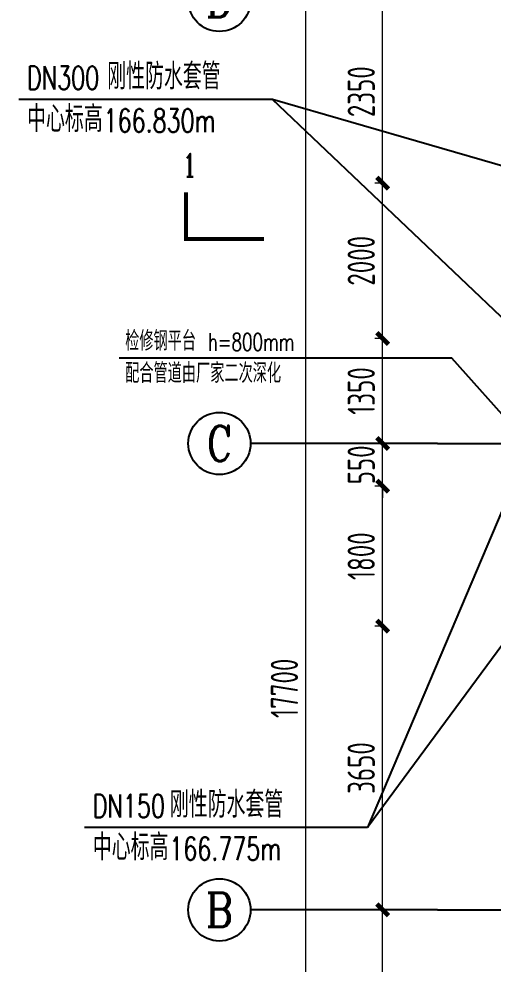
# Model space of a CAD drawing. Header units: millimetres. Extents: x 1742399 to 4898386, y 2481636 to 5226310.
# Drawn here: x 2042963 to 2049060, y 2667750 to 2679909 of the extents above; entities that cross this region are included whole.
import ezdxf
from ezdxf.enums import TextEntityAlignment as Align

# ---------------------------------------------------------------- set-up
doc = ezdxf.new("R2010")
doc.units = ezdxf.units.MM
doc.header["$LTSCALE"] = 1000
doc.linetypes.add('DOTE', pattern=[2.42, 2, -0.2, 0.02, -0.2])
for name, color, linetype in [('AXIS', 3, 'Continuous'), ('AXIS_TEXT', 7, 'Continuous'), ('DIM_SYMB', 3, 'Continuous'), ('DOTE', 1, 'DOTE'), ('YHJ_引出、索引', 3, 'Continuous')]:
    doc.layers.add(name, color=color, linetype=linetype)
doc.styles.add('_TCH_AXIS', font='COMPLEX', dxfattribs={"bigfont": 'GBCBIG'})
doc.styles.add('_TCH_DIM', font='SIMPLEX', dxfattribs={"bigfont": 'GBCBIG'})
doc.styles.add('_TCH_LABEL', font='COMPLEX', dxfattribs={"bigfont": 'GBCBIG'})
doc.styles.add('COMPLEX', font='COMPLEX')
doc.styles.add('TSSD_REIN_T3', font='tssdeng.shx', dxfattribs={"width": 0.7, "bigfont": 'hztxt.shx'})
doc.dimstyles.new('_TCH_ARCH&&100', dxfattribs={"dimtxt": 350, "dimasz": 150, "dimexe": 100, "dimexo": 200, "dimgap": 100, "dimtad": 1, "dimdec": 0, "dimzin": 0, "dimdsep": 46, "dimtxsty": 'TSSD_REIN_T3', "dimblk": 'ARCHTICK', "dimcen": 0.09, "dimclrt": 7, "dimazin": 2, "dimtfac": 1, "dimtdec": 0, "dimtix": 1, "dimtmove": 2, "dimatfit": 3, "dimfxl": 1, "dimfxlon": 1, "dimtolj": 1, "dimtzin": 0, "dimlwd": 18, "dimlwe": 18, "dimarcsym": 0})

# ---------------------------------------------------------------- blocks, each defined once
blk = doc.blocks.new('_ArchTick')
at = {"color": 0, "linetype": 'ByBlock', "const_width": 0.4}
blk.add_lwpolyline([(-0.5, -0.5), (0.5, 0.5)], dxfattribs=at)
blk = doc.blocks.new('*D458')
at = {"layer": 'AXIS', "color": 0, "lineweight": 18, "transparency": 16777216}
for p, q in [((2046653, 2680147), (2046552, 2680147)), ((2046652, 2662447), (2046652, 2680147)), ((2046653, 2662447), (2046552, 2662447))]:
    blk.add_line(p, q, dxfattribs=at)
at = {"layer": 'Defpoints', "color": 0, "transparency": 16777216}
for p in [(2046652, 2680147), (2048345, 2680147), (2048345, 2662447)]:
    blk.add_point(p, dxfattribs=at)
at = {"layer": 'AXIS', "color": 0, "lineweight": 18, "transparency": 16777216, "xscale": 150, "yscale": 150, "zscale": 150}
for p, rotation in [((2046652, 2680147), 90), ((2046652, 2662447), 270)]:
    blk.add_blockref('_ArchTick', p, dxfattribs=dict(at, rotation=rotation))
at = {"layer": 'AXIS', "color": 7, "transparency": 16777216, "insert": (2046377, 2671297), "char_height": 350, "attachment_point": 5, "rotation": 90, "style": 'TSSD_REIN_T3'}
blk.add_mtext('\\A1;17700', dxfattribs=at)
blk = doc.blocks.new('*D459')
at = {"layer": 'AXIS', "color": 0, "lineweight": 18, "transparency": 16777216}
for p, q in [((2047641, 2668447), (2047540, 2668447)), ((2047640, 2662447), (2047640, 2668447)), ((2047641, 2662447), (2047540, 2662447))]:
    blk.add_line(p, q, dxfattribs=at)
at = {"layer": 'Defpoints', "color": 0, "transparency": 16777216}
for p in [(2047640, 2668447), (2048345, 2668447), (2048345, 2662447)]:
    blk.add_point(p, dxfattribs=at)
at = {"layer": 'AXIS', "color": 0, "lineweight": 18, "transparency": 16777216, "xscale": 150, "yscale": 150, "zscale": 150}
for p, rotation in [((2047640, 2668447), 90), ((2047640, 2662447), 270)]:
    blk.add_blockref('_ArchTick', p, dxfattribs=dict(at, rotation=rotation))
at = {"layer": 'AXIS', "color": 7, "transparency": 16777216, "insert": (2047365, 2665447), "char_height": 350, "attachment_point": 5, "rotation": 90, "style": 'TSSD_REIN_T3'}
blk.add_mtext('\\A1;6000', dxfattribs=at)
blk = doc.blocks.new('*D460')
at = {"layer": 'AXIS', "color": 0, "lineweight": 18, "transparency": 16777216}
for p, q in [((2047641, 2672097), (2047540, 2672097)), ((2047640, 2668447), (2047640, 2672097)), ((2047641, 2668447), (2047540, 2668447))]:
    blk.add_line(p, q, dxfattribs=at)
at = {"layer": 'Defpoints', "color": 0, "transparency": 16777216}
for p in [(2047640, 2672097), (2048345, 2672097), (2048345, 2668447)]:
    blk.add_point(p, dxfattribs=at)
at = {"layer": 'AXIS', "color": 0, "lineweight": 18, "transparency": 16777216, "xscale": 150, "yscale": 150, "zscale": 150}
for p, rotation in [((2047640, 2672097), 90), ((2047640, 2668447), 270)]:
    blk.add_blockref('_ArchTick', p, dxfattribs=dict(at, rotation=rotation))
at = {"layer": 'AXIS', "color": 7, "transparency": 16777216, "insert": (2047365, 2670272), "char_height": 350, "attachment_point": 5, "rotation": 90, "style": 'TSSD_REIN_T3'}
blk.add_mtext('\\A1;3650', dxfattribs=at)
blk = doc.blocks.new('*D461')
at = {"layer": 'AXIS', "color": 0, "lineweight": 18, "transparency": 16777216}
for p, q in [((2047641, 2673897), (2047540, 2673897)), ((2047640, 2672097), (2047640, 2673897)), ((2047641, 2672097), (2047540, 2672097))]:
    blk.add_line(p, q, dxfattribs=at)
at = {"layer": 'Defpoints', "color": 0, "transparency": 16777216}
for p in [(2047640, 2673897), (2048345, 2673897), (2048345, 2672097)]:
    blk.add_point(p, dxfattribs=at)
at = {"layer": 'AXIS', "color": 0, "lineweight": 18, "transparency": 16777216, "xscale": 150, "yscale": 150, "zscale": 150}
for p, rotation in [((2047640, 2673897), 90), ((2047640, 2672097), 270)]:
    blk.add_blockref('_ArchTick', p, dxfattribs=dict(at, rotation=rotation))
at = {"layer": 'AXIS', "color": 7, "transparency": 16777216, "insert": (2047365, 2672997), "char_height": 350, "attachment_point": 5, "rotation": 90, "style": 'TSSD_REIN_T3'}
blk.add_mtext('\\A1;1800', dxfattribs=at)
blk = doc.blocks.new('*D462')
at = {"layer": 'AXIS', "color": 0, "lineweight": 18, "transparency": 16777216}
for p, q in [((2047640, 2674447), (2047640, 2674597)), ((2047641, 2674447), (2047540, 2674447)), ((2047640, 2673897), (2047640, 2674447)), ((2047641, 2673897), (2047540, 2673897)), ((2047640, 2673897), (2047640, 2673747))]:
    blk.add_line(p, q, dxfattribs=at)
at = {"layer": 'Defpoints', "color": 0, "transparency": 16777216}
for p in [(2047640, 2674447), (2048345, 2674447), (2048345, 2673897)]:
    blk.add_point(p, dxfattribs=at)
at = {"layer": 'AXIS', "color": 0, "lineweight": 18, "transparency": 16777216, "xscale": 150, "yscale": 150, "zscale": 150}
for p, rotation in [((2047640, 2674447), 270), ((2047640, 2673897), 90)]:
    blk.add_blockref('_ArchTick', p, dxfattribs=dict(at, rotation=rotation))
at = {"layer": 'AXIS', "color": 7, "transparency": 16777216, "insert": (2047365, 2674172), "char_height": 350, "attachment_point": 5, "rotation": 90, "style": 'TSSD_REIN_T3'}
blk.add_mtext('\\A1;550', dxfattribs=at)
blk = doc.blocks.new('*D463')
at = {"layer": 'AXIS', "color": 0, "lineweight": 18, "transparency": 16777216}
for p, q in [((2047641, 2675797), (2047540, 2675797)), ((2047640, 2674447), (2047640, 2675797)), ((2047641, 2674447), (2047540, 2674447))]:
    blk.add_line(p, q, dxfattribs=at)
at = {"layer": 'Defpoints', "color": 0, "transparency": 16777216}
for p in [(2047640, 2675797), (2048345, 2675797), (2048345, 2674447)]:
    blk.add_point(p, dxfattribs=at)
at = {"layer": 'AXIS', "color": 0, "lineweight": 18, "transparency": 16777216, "xscale": 150, "yscale": 150, "zscale": 150}
for p, rotation in [((2047640, 2675797), 90), ((2047640, 2674447), 270)]:
    blk.add_blockref('_ArchTick', p, dxfattribs=dict(at, rotation=rotation))
at = {"layer": 'AXIS', "color": 7, "transparency": 16777216, "insert": (2047365, 2675122), "char_height": 350, "attachment_point": 5, "rotation": 90, "style": 'TSSD_REIN_T3'}
blk.add_mtext('\\A1;1350', dxfattribs=at)
blk = doc.blocks.new('*D464')
at = {"layer": 'AXIS', "color": 0, "lineweight": 18, "transparency": 16777216}
for p, q in [((2047641, 2677797), (2047540, 2677797)), ((2047640, 2675797), (2047640, 2677797)), ((2047641, 2675797), (2047540, 2675797))]:
    blk.add_line(p, q, dxfattribs=at)
at = {"layer": 'Defpoints', "color": 0, "transparency": 16777216}
for p in [(2047640, 2677797), (2048345, 2677797), (2048345, 2675797)]:
    blk.add_point(p, dxfattribs=at)
at = {"layer": 'AXIS', "color": 0, "lineweight": 18, "transparency": 16777216, "xscale": 150, "yscale": 150, "zscale": 150}
for p, rotation in [((2047640, 2677797), 90), ((2047640, 2675797), 270)]:
    blk.add_blockref('_ArchTick', p, dxfattribs=dict(at, rotation=rotation))
at = {"layer": 'AXIS', "color": 7, "transparency": 16777216, "insert": (2047365, 2676797), "char_height": 350, "attachment_point": 5, "rotation": 90, "style": 'TSSD_REIN_T3'}
blk.add_mtext('\\A1;2000', dxfattribs=at)
blk = doc.blocks.new('*D465')
at = {"layer": 'AXIS', "color": 0, "lineweight": 18, "transparency": 16777216}
for p, q in [((2047641, 2680147), (2047540, 2680147)), ((2047640, 2677797), (2047640, 2680147)), ((2047641, 2677797), (2047540, 2677797))]:
    blk.add_line(p, q, dxfattribs=at)
at = {"layer": 'Defpoints', "color": 0, "transparency": 16777216}
for p in [(2047640, 2680147), (2048345, 2680147), (2048345, 2677797)]:
    blk.add_point(p, dxfattribs=at)
at = {"layer": 'AXIS', "color": 0, "lineweight": 18, "transparency": 16777216, "xscale": 150, "yscale": 150, "zscale": 150}
for p, rotation in [((2047640, 2680147), 90), ((2047640, 2677797), 270)]:
    blk.add_blockref('_ArchTick', p, dxfattribs=dict(at, rotation=rotation))
at = {"layer": 'AXIS', "color": 7, "transparency": 16777216, "insert": (2047365, 2678972), "char_height": 350, "attachment_point": 5, "rotation": 90, "style": 'TSSD_REIN_T3'}
blk.add_mtext('\\A1;2350', dxfattribs=at)
blk = doc.blocks.new('_AXISO')
blk.add_circle((0, 0), 0.5)
at = {"layer": 'AXIS_TEXT', "style": 'COMPLEX', "width": 1.041667}
blk.add_attdef('A', text='', height=0.56, dxfattribs=at).set_placement((-0.25, -0.28), (0.25, -0.28), align=Align.FIT)

msp = doc.modelspace()

# ---------------------------------------------------------------- linework, layer by layer
at = {"layer": 'AXIS'}
for p, q in [((2046224.9, 2678873.8), (2042963.4, 2678873.8)), ((2049245.2, 2677996.9), (2046224.9, 2678873.8)), ((2049245.2, 2675996.9), (2046224.9, 2678873.8)), ((2048345.2, 2674446.9), (2045941.1, 2674446.9)), ((2049245.2, 2673746.9), (2047445.9, 2669507.2)), ((2049245.2, 2671946.9), (2047445.9, 2669507.2)), ((2047445.9, 2669507.2), (2043808.7, 2669507.2)), ((2048345.2, 2668446.9), (2045941.1, 2668446.9))]:
    msp.add_line(p, q, dxfattribs=at)
at = {"layer": 'DIM_SYMB', "const_width": 50}
msp.add_lwpolyline([(2045112.4, 2677675.9), (2045112.4, 2677075.9), (2046112.4, 2677075.9)], dxfattribs=at)
at = {"layer": 'DOTE'}
for p, q in [((2048345.2, 2674446.9), (2057145.2, 2674446.9)), ((2048345.2, 2668446.9), (2057145.2, 2668446.9))]:
    msp.add_line(p, q, dxfattribs=at)
at = {"layer": 'YHJ_引出、索引'}
for p, q in [((2048528.1, 2675542.4), (2044250.6, 2675542.4)), ((2050351.5, 2673503.1), (2048528.1, 2675542.4))]:
    msp.add_line(p, q, dxfattribs=at)

# ---------------------------------------------------------------- block references
at = {"layer": 'AXIS'}
ref = msp.add_blockref('_AXISO', (2045541.1, 2680146.9), dxfattribs=dict(at, xscale=800, yscale=800, zscale=800))
ref.add_attrib('A', 'D', dxfattribs={"layer": 'AXIS_TEXT', "height": 435.3, "style": '_TCH_AXIS'}).set_placement((2045364.9, 2679929.3), (2045717.2, 2679929.3), align=Align.FIT)
ref = msp.add_blockref('_AXISO', (2045541.1, 2674446.9), dxfattribs=dict(at, xscale=800, yscale=800, zscale=800))
ref.add_attrib('A', 'C', dxfattribs={"layer": 'AXIS_TEXT', "height": 455.7, "style": '_TCH_AXIS'}).set_placement((2045378.3, 2674219), (2045703.8, 2674219), align=Align.FIT)
ref = msp.add_blockref('_AXISO', (2045541.1, 2668446.9), dxfattribs=dict(at, xscale=800, yscale=800, zscale=800))
ref.add_attrib('A', 'B', dxfattribs={"layer": 'AXIS_TEXT', "height": 435.3, "style": '_TCH_AXIS'}).set_placement((2045364.9, 2668229.3), (2045717.2, 2668229.3), align=Align.FIT)

# ---------------------------------------------------------------- texts
at = {"layer": 'AXIS', "color": 7, "style": '_TCH_DIM', "width": 0.705882}
for s, p in [('DN300', (2043068.4, 2679001.1)), ('166.830m', (2044051.4, 2678452.3)), ('DN150', (2043913.7, 2669634.5)), ('166.775m', (2044896.7, 2669085.7))]:
    msp.add_text(s, height=297.5, dxfattribs=at).set_placement(p)
at = {"layer": 'AXIS', "color": 7, "style": '_TCH_DIM'}
for s, p in [('刚性防水套管', (2044098.4, 2679001.1)), ('中心标高', (2043068.4, 2678452.3)), ('刚性防水套管', (2044903.7, 2669634.5)), ('中心标高', (2043913.7, 2669085.7))]:
    msp.add_text(s, height=337.59, dxfattribs=at).set_placement(p)
at = {"layer": 'DIM_SYMB', "color": 7, "style": '_TCH_LABEL', "width": 0.705882}
msp.add_text('1', height=297.5, dxfattribs=at).set_placement((2045067.4, 2677877.2))
at = {"layer": 'YHJ_引出、索引', "color": 7, "style": '_TCH_DIM'}
for s, height, p in [('检修钢平台', 253.19, (2044329.4, 2675640.7)), ('配合管道由厂家二次深化', 253.191, (2044329.4, 2675226.3))]:
    msp.add_text(s, height=height, dxfattribs=at).set_placement(p)
at = {"layer": 'YHJ_引出、索引', "color": 7, "style": '_TCH_DIM', "width": 0.705882}
msp.add_text('h=800mm', height=223.12, dxfattribs=at).set_placement((2045393.4, 2675640.7))

# ---------------------------------------------------------------- dimensions: what is measured, and where the dimension line sits
at = {"layer": 'AXIS'}
for p1, p2, distance, picture, middle in [((2048345.2, 2662446.9), (2048345.2, 2680146.9), 1693.1, '*D458', (2046377.2, 2671296.9)), ((2048345.2, 2677796.9), (2048345.2, 2680146.9), 705.5, '*D465', (2047364.7, 2678971.9)), ((2048345.2, 2675796.9), (2048345.2, 2677796.9), 705.5, '*D464', (2047364.7, 2676796.9)), ((2048345.2, 2674446.9), (2048345.2, 2675796.9), 705.5, '*D463', (2047364.7, 2675121.9)), ((2048345.2, 2673896.9), (2048345.2, 2674446.9), 705.5, '*D462', (2047364.7, 2674171.9)), ((2048345.2, 2672096.9), (2048345.2, 2673896.9), 705.5, '*D461', (2047364.7, 2672996.9)), ((2048345.2, 2668446.9), (2048345.2, 2672096.9), 705.5, '*D460', (2047364.7, 2670271.9)), ((2048345.2, 2662446.9), (2048345.2, 2668446.9), 705.5, '*D459', (2047364.7, 2665446.9))]:
    dim = msp.add_aligned_dim(p1=p1, p2=p2, distance=distance, dimstyle='_TCH_ARCH&&100', dxfattribs=at)
    dim.commit()
    dim.dimension.update_dxf_attribs({"geometry": picture, "text_midpoint": middle})

doc.saveas('drawing.dxf')
